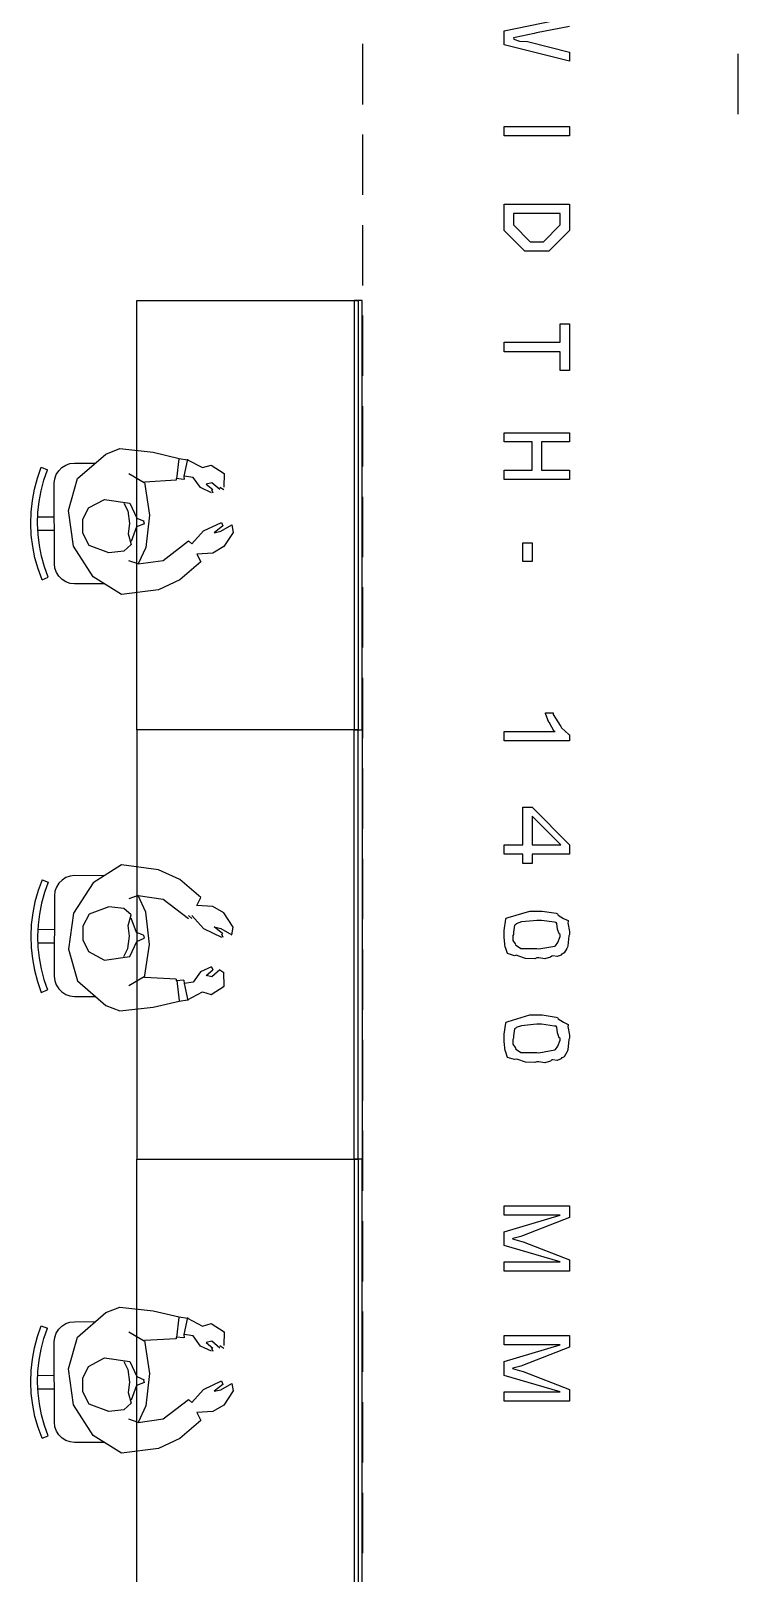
# Model space of a CAD drawing. Extents: x 0 to 23.4, y 0 to 16.5.
# Drawn here: x 4.018 to 4.711, y 9.321 to 10.83 of the extents above; entities that cross this region are included whole.
import ezdxf

# ---------------------------------------------------------------- set-up
doc = ezdxf.new("R2010")
doc.units = 0
doc.layers.get('0').update_dxf_attribs({"linetype": 'CONTINUOUS'})

msp = doc.modelspace()

# ---------------------------------------------------------------- linework, layer by layer
at = {"color": 0}
for points in [[(4.54551, 10.8346), (4.51318, 10.8281), (4.51074, 10.8276), (4.49224, 10.8237), (4.49061, 10.8233), (4.491, 10.8222), (4.49664, 10.8202), (4.50424, 10.8198), (4.50558, 10.8194), (4.54551, 10.8095), (4.54551, 10.8006), (4.4815, 10.8164), (4.4815, 10.8301), (4.53076, 10.8403)], [(4.34315, 10.7583), (4.34315, 10.8174)], [(4.71056, 10.7486), (4.71056, 10.8076)], [(4.34315, 10.6698), (4.34315, 10.7288)], [(4.34315, 10.5812), (4.34315, 10.6402)], [(4.12207, 10.1465), (4.12207, 10.5664)], [(4.12207, 10.5664), (4.3386, 10.5664)], [(4.3386, 10.5664), (4.3386, 10.1465)], [(4.34315, 10.4926), (4.34315, 10.5517)], [(4.34315, 10.404), (4.34315, 10.4631)], [(4.06386, 10.3923), (4.09174, 10.4162)], [(4.09174, 10.4162), (4.10542, 10.4215)], [(4.10542, 10.4215), (4.13807, 10.4179)], [(4.13807, 10.4179), (4.16331, 10.412)], [(4.16108, 10.3918), (4.16342, 10.4115)], [(4.16331, 10.412), (4.17156, 10.4107)], [(4.1684, 10.3946), (4.17199, 10.4113)], [(4.17156, 10.4107), (4.18608, 10.4029)], [(4.02919, 10.2932), (4.02533, 10.3038), (4.02225, 10.3147), (4.02007, 10.3257), (4.01867, 10.3369), (4.01818, 10.3482), (4.01856, 10.3595), (4.01975, 10.3707), (4.02181, 10.3818), (4.02468, 10.3927), (4.02843, 10.4034)], [(4.03526, 10.2957), (4.03157, 10.3058), (4.02865, 10.3162), (4.02653, 10.3268), (4.02522, 10.3375), (4.02474, 10.3482), (4.02507, 10.359), (4.02621, 10.3697), (4.02821, 10.3803), (4.03097, 10.3907), (4.0345, 10.4009)], [(4.02843, 10.4034), (4.0345, 10.4009)], [(4.04118, 10.3876), (4.04167, 10.3919), (4.04313, 10.3961), (4.04546, 10.3998), (4.04856, 10.403), (4.05231, 10.4053), (4.05643, 10.4068), (4.06082, 10.4073)], [(4.06082, 10.4073), (4.08143, 10.4073)], [(4.12901, 10.3882), (4.11421, 10.3969)], [(4.18608, 10.4029), (4.19456, 10.4054)], [(4.19456, 10.4054), (4.20757, 10.3972)], [(4.20757, 10.3972), (4.20697, 10.3838)], [(4.04135, 10.3088), (4.04118, 10.3876)], [(4.05512, 10.361), (4.06386, 10.3923)], [(4.16032, 10.3906), (4.12939, 10.3888)], [(4.12939, 10.3888), (4.13422, 10.3564)], [(4.16032, 10.3923), (4.16043, 10.3906)], [(4.16808, 10.3913), (4.16043, 10.3923)], [(4.16808, 10.3946), (4.1684, 10.3913)], [(4.17714, 10.3934), (4.1684, 10.3946)], [(4.18425, 10.3834), (4.17714, 10.3934)], [(4.19493, 10.3784), (4.18425, 10.3834)], [(4.19536, 10.3881), (4.18983, 10.3868)], [(4.18983, 10.3868), (4.1964, 10.3814)], [(4.19493, 10.3814), (4.1964, 10.3784)], [(4.20329, 10.3814), (4.19536, 10.3881)], [(4.20329, 10.3838), (4.20697, 10.3814)], [(4.07476, 10.3635), (4.09028, 10.3718)], [(4.09028, 10.3718), (4.11513, 10.3682)], [(4.10915, 10.3682), (4.11317, 10.3606)], [(4.11513, 10.3682), (4.1219, 10.3536)], [(4.34321, 10.3154), (4.34321, 10.3745)], [(4.02474, 10.3548), (4.04124, 10.3548)], [(4.06, 10.326), (4.05512, 10.361)], [(4.06912, 10.3521), (4.07476, 10.3635)], [(4.06917, 10.3387), (4.06912, 10.3521)], [(4.11317, 10.3606), (4.1149, 10.3482)], [(4.1219, 10.3536), (4.12896, 10.3504)], [(4.12858, 10.3504), (4.12896, 10.3475)], [(4.13422, 10.3564), (4.13086, 10.3249)], [(4.02474, 10.3416), (4.04129, 10.3417)], [(4.07536, 10.3267), (4.06917, 10.3387)], [(4.1149, 10.3482), (4.11361, 10.338)], [(4.11361, 10.338), (4.11626, 10.3276)], [(4.12153, 10.3449), (4.11643, 10.3306)], [(4.12858, 10.3475), (4.12153, 10.3449)], [(4.17572, 10.3283), (4.18712, 10.341)], [(4.18712, 10.341), (4.20486, 10.3493)], [(4.20617, 10.346), (4.1976, 10.3392)], [(4.1976, 10.3392), (4.20415, 10.3407)], [(4.20415, 10.3407), (4.21496, 10.3469)], [(4.20486, 10.3493), (4.20617, 10.346)], [(4.21615, 10.3395), (4.20719, 10.3256)], [(4.21496, 10.3469), (4.21615, 10.3395)], [(4.0791, 10.2961), (4.06, 10.326)], [(4.09451, 10.3196), (4.07536, 10.3267)], [(4.10906, 10.3211), (4.09451, 10.3196)], [(4.11626, 10.3276), (4.10906, 10.3211)], [(4.13086, 10.3249), (4.12321, 10.3087)], [(4.14757, 10.3122), (4.17242, 10.3313)], [(4.17242, 10.3313), (4.17572, 10.3283)], [(4.20719, 10.3256), (4.1964, 10.3193)], [(4.06108, 10.2892), (4.05669, 10.2897), (4.05251, 10.2911), (4.04878, 10.2935), (4.04568, 10.2966), (4.04329, 10.3003), (4.04183, 10.3045), (4.04135, 10.3088)], [(4.12321, 10.3087), (4.11399, 10.3118)], [(4.12321, 10.3087), (4.14757, 10.3122)], [(4.18457, 10.3107), (4.16407, 10.293)], [(4.1964, 10.3193), (4.18072, 10.3183)], [(4.18072, 10.3183), (4.18457, 10.3107)], [(4.02919, 10.2932), (4.03526, 10.2957)], [(4.10704, 10.2787), (4.0791, 10.2961)], [(4.16407, 10.293), (4.14324, 10.2834)], [(4.09006, 10.2892), (4.06108, 10.2892)], [(4.14324, 10.2834), (4.10704, 10.2787)], [(4.34321, 10.2268), (4.34321, 10.2859)], [(4.34321, 10.1382), (4.34321, 10.1973)], [(4.3386, 10.1465), (4.12207, 10.1465)], [(4.12207, 10.1465), (4.12207, 9.72657)], [(4.3386, 10.1465), (4.12207, 10.1465)], [(4.33464, 10.1465), (4.3386, 10.1465)], [(4.33464, 10.1465), (4.3386, 10.1465)], [(4.3386, 9.72657), (4.3386, 10.1465)], [(4.34321, 10.0497), (4.34321, 10.1087)], [(4.34321, 9.9611), (4.34321, 10.0202)], [(4.06108, 10.0038), (4.05669, 10.0033), (4.05251, 10.0018), (4.04878, 9.99946), (4.04568, 9.99636), (4.04329, 9.99262), (4.04183, 9.9885), (4.04135, 9.9841)], [(4.09006, 10.0037), (4.06108, 10.0038)], [(4.10704, 10.0143), (4.0791, 9.99685)], [(4.14324, 10.0096), (4.10704, 10.0143)], [(4.16407, 9.99994), (4.14324, 10.0096)], [(4.02919, 9.99972), (4.02533, 9.98915), (4.02225, 9.97831), (4.02007, 9.96724), (4.01867, 9.956), (4.01818, 9.94472), (4.01856, 9.93343), (4.01975, 9.92225), (4.02181, 9.91114), (4.02468, 9.90022), (4.02843, 9.8896)], [(4.03526, 9.99729), (4.03157, 9.98714), (4.02865, 9.97678), (4.02653, 9.96619), (4.02522, 9.95551), (4.02474, 9.94472), (4.02507, 9.93392), (4.02621, 9.92324), (4.02821, 9.91265), (4.03097, 9.90224), (4.0345, 9.89204)], [(4.02919, 9.99972), (4.03526, 9.99729)], [(4.0791, 9.99685), (4.06, 9.9669)], [(4.18457, 9.98226), (4.16407, 9.99994)], [(4.04135, 9.9841), (4.04118, 9.90539)], [(4.09451, 9.97342), (4.07536, 9.96619)], [(4.10906, 9.97179), (4.09451, 9.97342)], [(4.12321, 9.98426), (4.11399, 9.98112)], [(4.12321, 9.98426), (4.14757, 9.98068)], [(4.13086, 9.9681), (4.12321, 9.98426)], [(4.14757, 9.98068), (4.17242, 9.96169)], [(4.18072, 9.97467), (4.18457, 9.98226)], [(4.1964, 9.97368), (4.18072, 9.97467)], [(4.20719, 9.96728), (4.1964, 9.97368)], [(4.06, 9.9669), (4.05512, 9.93192)], [(4.07536, 9.96619), (4.06917, 9.95432)], [(4.11626, 9.96533), (4.10906, 9.97179)], [(4.11361, 9.95492), (4.11626, 9.96533)], [(4.12153, 9.94808), (4.11643, 9.96229)], [(4.13422, 9.93653), (4.13086, 9.9681)], [(4.17242, 9.96463), (4.17572, 9.96169)], [(4.17572, 9.96463), (4.18712, 9.95193)], [(4.21615, 9.9535), (4.20719, 9.96728)], [(4.02474, 9.95128), (4.04129, 9.95122)], [(4.06917, 9.95432), (4.06912, 9.94086)], [(4.11317, 9.93235), (4.1149, 9.94467)], [(4.1149, 9.94467), (4.11361, 9.95492)], [(4.12858, 9.94542), (4.12153, 9.94808)], [(4.12858, 9.94542), (4.12896, 9.94254)], [(4.18712, 9.95193), (4.20486, 9.94358)], [(4.1976, 9.95372), (4.20415, 9.95221)], [(4.20617, 9.947), (4.1976, 9.95372)], [(4.20415, 9.95221), (4.21496, 9.94601)], [(4.20486, 9.947), (4.20617, 9.94358)], [(4.21496, 9.94601), (4.21615, 9.9535)], [(4.02474, 9.93815), (4.04124, 9.9381)], [(4.05512, 9.93192), (4.06386, 9.90072)], [(4.06912, 9.94086), (4.07476, 9.92947)], [(4.07476, 9.92947), (4.09028, 9.92117)], [(4.10915, 9.92481), (4.11317, 9.93235)], [(4.11513, 9.92469), (4.1219, 9.93935)], [(4.1219, 9.93935), (4.12896, 9.94254)], [(4.12939, 9.90414), (4.13422, 9.93653)], [(4.34321, 9.8725), (4.34321, 9.93158)], [(4.09028, 9.92117), (4.11513, 9.92469)], [(4.19493, 9.91456), (4.18425, 9.90956)], [(4.19493, 9.91456), (4.1964, 9.91151)], [(4.04118, 9.90539), (4.04167, 9.90099), (4.04313, 9.89681), (4.04546, 9.89307), (4.04856, 9.88997), (4.05231, 9.88764), (4.05643, 9.88618), (4.06082, 9.88564)], [(4.06386, 9.90072), (4.09174, 9.87674)], [(4.12901, 9.90478), (4.11421, 9.89606)], [(4.16032, 9.90235), (4.12939, 9.90414)], [(4.16032, 9.90235), (4.16043, 9.90072)], [(4.16808, 9.90158), (4.16043, 9.90072)], [(4.16108, 9.9011), (4.16342, 9.88146)], [(4.16808, 9.90158), (4.1684, 9.89833)], [(4.17714, 9.89953), (4.1684, 9.89833)], [(4.1684, 9.89833), (4.17199, 9.88162)], [(4.18425, 9.90956), (4.17714, 9.89953)], [(4.18983, 9.90614), (4.1964, 9.91151)], [(4.19536, 9.90489), (4.18983, 9.90614)], [(4.20329, 9.91157), (4.19536, 9.90489)], [(4.20329, 9.91157), (4.20697, 9.90907)], [(4.20757, 9.89567), (4.20697, 9.90907)], [(4.02843, 9.8896), (4.0345, 9.89204)], [(4.06082, 9.88564), (4.08143, 9.88564)], [(4.17156, 9.88222), (4.18608, 9.89003)], [(4.18608, 9.89003), (4.19456, 9.88753)], [(4.19456, 9.88753), (4.20757, 9.89567)], [(4.09174, 9.87674), (4.10542, 9.87147)], [(4.10542, 9.87147), (4.13807, 9.87506)], [(4.13807, 9.87506), (4.16331, 9.88092)], [(4.16331, 9.88092), (4.17156, 9.88222)], [(4.34321, 9.78396), (4.34321, 9.84299)], [(4.34326, 9.69536), (4.34321, 9.75444)], [(4.12207, 9.30664), (4.12207, 9.72657)], [(4.12207, 9.72657), (4.3386, 9.72657)], [(4.12207, 9.72657), (4.3386, 9.72657)], [(4.3386, 9.72657), (4.3386, 9.30664)], [(4.34326, 9.60682), (4.34326, 9.66585)], [(4.09174, 9.57633), (4.10542, 9.58165)], [(4.10542, 9.58165), (4.13807, 9.57801)], [(4.04118, 9.54775), (4.04167, 9.55208), (4.04313, 9.55626), (4.04546, 9.56), (4.04856, 9.5631), (4.05231, 9.56549), (4.05643, 9.56694), (4.06082, 9.56743)], [(4.06082, 9.56743), (4.08143, 9.56749)], [(4.06386, 9.5524), (4.09174, 9.57633)], [(4.13807, 9.57801), (4.16331, 9.57215)], [(4.16108, 9.55197), (4.16342, 9.57167)], [(4.16331, 9.57215), (4.17156, 9.57086)], [(4.1684, 9.55474), (4.17199, 9.5715)], [(4.17156, 9.57086), (4.18608, 9.5631)], [(4.34326, 9.51824), (4.34326, 9.57726)], [(4.02919, 9.45335), (4.02533, 9.46392), (4.02225, 9.47483), (4.02007, 9.48589), (4.01867, 9.49707), (4.01818, 9.50836), (4.01856, 9.51964), (4.01975, 9.53088), (4.02181, 9.54194), (4.02468, 9.55285), (4.02843, 9.56353)], [(4.03526, 9.45583), (4.03157, 9.46593), (4.02865, 9.47635), (4.02653, 9.48693), (4.02522, 9.49761), (4.02474, 9.50836), (4.02507, 9.51915), (4.02621, 9.52983), (4.02821, 9.54047), (4.03097, 9.55089), (4.0345, 9.56104)], [(4.02843, 9.56353), (4.0345, 9.56104)], [(4.05512, 9.52115), (4.06386, 9.5524)], [(4.12901, 9.54829), (4.11421, 9.55701)], [(4.16032, 9.55072), (4.12939, 9.54893)], [(4.16032, 9.55236), (4.16043, 9.55072)], [(4.16808, 9.55149), (4.16043, 9.55236)], [(4.16808, 9.55474), (4.1684, 9.55149)], [(4.17714, 9.5536), (4.1684, 9.55474)], [(4.18425, 9.54351), (4.17714, 9.5536)], [(4.18608, 9.5631), (4.19456, 9.56554)], [(4.19456, 9.56554), (4.20757, 9.5574)], [(4.20757, 9.5574), (4.20697, 9.544)], [(4.04135, 9.46897), (4.04118, 9.54775)], [(4.12939, 9.54893), (4.13422, 9.5166)], [(4.19493, 9.53857), (4.18425, 9.54351)], [(4.19536, 9.54824), (4.18983, 9.54693)], [(4.18983, 9.54693), (4.1964, 9.54156)], [(4.19493, 9.54156), (4.1964, 9.53857)], [(4.20329, 9.54156), (4.19536, 9.54824)], [(4.20329, 9.544), (4.20697, 9.54156)], [(4.06, 9.48617), (4.05512, 9.52115)], [(4.06912, 9.51221), (4.07476, 9.52365)], [(4.07476, 9.52365), (4.09028, 9.53196)], [(4.09028, 9.53196), (4.11513, 9.52838)], [(4.10915, 9.52832), (4.11317, 9.52072)], [(4.11317, 9.52072), (4.1149, 9.50842)], [(4.11513, 9.52838), (4.1219, 9.51372)], [(4.02474, 9.51492), (4.04124, 9.51497)], [(4.06917, 9.49881), (4.06912, 9.51221)], [(4.1149, 9.50842), (4.11361, 9.49815)], [(4.12858, 9.50771), (4.12153, 9.50499)], [(4.1219, 9.51372), (4.12896, 9.51053)], [(4.12858, 9.51053), (4.12896, 9.50771)], [(4.13422, 9.5166), (4.13086, 9.48503)], [(4.18712, 9.50119), (4.20486, 9.5095)], [(4.20617, 9.50608), (4.1976, 9.49935)], [(4.20415, 9.50087), (4.21496, 9.50706)], [(4.20486, 9.5095), (4.20617, 9.50608)], [(4.21496, 9.50706), (4.21615, 9.49963)], [(4.02474, 9.50179), (4.04129, 9.50185)], [(4.07536, 9.48687), (4.06917, 9.49881)], [(4.11361, 9.49815), (4.11626, 9.48774)], [(4.12153, 9.50499), (4.11643, 9.49078)], [(4.14757, 9.47239), (4.17242, 9.49143)], [(4.17242, 9.49143), (4.17572, 9.48844)], [(4.17572, 9.48844), (4.18712, 9.50119)], [(4.1976, 9.49935), (4.20415, 9.50087)], [(4.21615, 9.49963), (4.20719, 9.48579)], [(4.0791, 9.45622), (4.06, 9.48617)], [(4.09451, 9.47971), (4.07536, 9.48687)], [(4.10906, 9.48128), (4.09451, 9.47971)], [(4.11626, 9.48774), (4.10906, 9.48128)], [(4.13086, 9.48503), (4.12321, 9.46881)], [(4.1964, 9.47944), (4.18072, 9.47846)], [(4.18072, 9.47846), (4.18457, 9.47086)], [(4.20719, 9.48579), (4.1964, 9.47944)], [(4.34326, 9.42964), (4.34326, 9.48872)], [(4.06108, 9.44933), (4.05669, 9.44982), (4.05251, 9.45128), (4.04878, 9.45361), (4.04568, 9.45671), (4.04329, 9.46044), (4.04183, 9.46463), (4.04135, 9.46897)], [(4.12321, 9.46881), (4.11399, 9.47194)], [(4.12321, 9.46881), (4.14757, 9.47239)], [(4.18457, 9.47086), (4.16407, 9.45318)], [(4.02919, 9.45335), (4.03526, 9.45583)], [(4.09006, 9.44937), (4.06108, 9.44933)], [(4.10704, 9.43881), (4.0791, 9.45622)], [(4.16407, 9.45318), (4.14324, 9.44353)], [(4.14324, 9.44353), (4.10704, 9.43881)], [(4.34326, 9.3411), (4.34326, 9.40013)]]:
    msp.add_lwpolyline(points, dxfattribs=at)
for points in [[(4.4815, 10.7365), (4.54551, 10.7365), (4.54551, 10.7274), (4.4815, 10.7274), (4.4815, 10.7365)], [(4.4815, 10.6605), (4.54551, 10.6605), (4.54551, 10.6414), (4.54551, 10.6349), (4.52533, 10.6147), (4.51383, 10.6147), (4.50168, 10.6147), (4.4815, 10.6349), (4.4815, 10.6405), (4.4815, 10.6605)], [(4.49061, 10.6514), (4.49061, 10.6409), (4.49061, 10.6403), (4.50711, 10.6238), (4.51406, 10.6238), (4.51992, 10.6238), (4.5364, 10.6403), (4.5364, 10.6409), (4.5364, 10.6514), (4.49061, 10.6514)], [(4.33464, 10.5664), (4.33464, 10.1465), (4.3425, 10.1465), (4.3425, 10.5664), (4.33464, 10.5664)], [(4.4815, 10.5255), (4.5364, 10.5255), (4.5364, 10.5437), (4.54551, 10.5437), (4.54551, 10.4979), (4.5364, 10.4979), (4.5364, 10.5162), (4.4815, 10.5162), (4.4815, 10.5255)], [(4.4815, 10.4371), (4.54551, 10.4371), (4.54551, 10.428), (4.51818, 10.428), (4.51818, 10.4004), (4.54551, 10.4004), (4.54551, 10.3913), (4.4815, 10.3913), (4.4815, 10.4004), (4.50906, 10.4004), (4.50906, 10.428), (4.4815, 10.428), (4.4815, 10.4371)], [(4.49972, 10.3294), (4.50906, 10.3294), (4.50906, 10.3112), (4.49972, 10.3112), (4.49972, 10.3294)], [(4.4815, 10.1356), (4.4815, 10.1447), (4.53142, 10.1447), (4.53022, 10.1453), (4.52621, 10.1527), (4.52576, 10.1536), (4.52512, 10.1537), (4.52208, 10.1624), (4.52186, 10.1631), (4.52946, 10.1631), (4.52946, 10.1615), (4.53629, 10.1507), (4.53706, 10.1497), (4.53776, 10.1483), (4.54482, 10.1419), (4.54551, 10.1414), (4.54551, 10.1356), (4.4815, 10.1356)], [(4.33464, 9.72657), (4.33464, 10.1465), (4.3425, 10.1465), (4.3425, 9.72657), (4.33464, 9.72657)], [(4.4815, 10.034), (4.49972, 10.034), (4.49972, 10.0706), (4.50906, 10.0706), (4.54551, 10.034), (4.54551, 10.0248), (4.50906, 10.0248), (4.50906, 10.0157), (4.49972, 10.0157), (4.49972, 10.0248), (4.4815, 10.0248), (4.4815, 10.034)], [(4.50906, 10.034), (4.53706, 10.034), (4.50906, 10.062), (4.50906, 10.034)], [(4.51361, 9.96907), (4.51867, 9.96907), (4.53228, 9.9669), (4.53381, 9.96647), (4.5344, 9.96511), (4.53961, 9.96192), (4.544, 9.95975), (4.54422, 9.95888), (4.54383, 9.95774), (4.54551, 9.94917), (4.54551, 9.94629), (4.54482, 9.94493), (4.54389, 9.935), (4.54357, 9.93392), (4.54275, 9.93251), (4.54031, 9.92817), (4.53836, 9.92708), (4.53771, 9.92697), (4.53717, 9.92611), (4.53326, 9.92464), (4.52908, 9.92529), (4.52815, 9.92503), (4.52686, 9.92389), (4.52115, 9.92231), (4.51546, 9.92329), (4.51361, 9.92329), (4.51139, 9.92247), (4.50244, 9.92275), (4.49496, 9.92546), (4.49343, 9.92589), (4.49149, 9.92546), (4.48469, 9.92746), (4.48301, 9.93261), (4.48281, 9.93349), (4.48247, 9.93381), (4.4815, 9.94319), (4.4815, 9.94629), (4.4815, 9.95025), (4.48313, 9.96115), (4.48346, 9.96213), (4.48535, 9.96272), (4.50651, 9.96907), (4.51361, 9.96907)], [(4.51361, 9.95996), (4.51014, 9.95958), (4.49858, 9.95844), (4.49317, 9.95671), (4.49278, 9.95606), (4.49149, 9.95535), (4.49061, 9.94857), (4.49061, 9.94629), (4.4899, 9.9451), (4.48996, 9.94032), (4.4924, 9.93718), (4.49278, 9.93653), (4.49257, 9.93604), (4.49772, 9.93235), (4.5096, 9.9324), (4.51361, 9.9324), (4.51557, 9.93201), (4.53108, 9.93479), (4.53185, 9.93522), (4.53185, 9.93522), (4.53413, 9.93847), (4.5364, 9.94433), (4.5364, 9.94629), (4.53532, 9.94683), (4.53375, 9.95156), (4.53315, 9.95703), (4.5325, 9.95801), (4.53082, 9.95811), (4.5179, 9.95996), (4.51361, 9.95996)], [(4.51361, 9.86751), (4.51867, 9.86751), (4.53228, 9.86535), (4.53381, 9.8649), (4.5344, 9.86356), (4.53961, 9.86035), (4.544, 9.85818), (4.54422, 9.85732), (4.54383, 9.85618), (4.54551, 9.8476), (4.54551, 9.84472), (4.54482, 9.84338), (4.54389, 9.83344), (4.54357, 9.83236), (4.54275, 9.83094), (4.54031, 9.82661), (4.53836, 9.82553), (4.53771, 9.82542), (4.53717, 9.82454), (4.53326, 9.82308), (4.52908, 9.82374), (4.52815, 9.82346), (4.52686, 9.82232), (4.52115, 9.82075), (4.51546, 9.82172), (4.51361, 9.82172), (4.51139, 9.8209), (4.50244, 9.82118), (4.49496, 9.82389), (4.49343, 9.82433), (4.49149, 9.82389), (4.48469, 9.8259), (4.48301, 9.83106), (4.48281, 9.83192), (4.48247, 9.83225), (4.4815, 9.84164), (4.4815, 9.84472), (4.4815, 9.84868), (4.48313, 9.8596), (4.48346, 9.86057), (4.48535, 9.86117), (4.50651, 9.86751), (4.51361, 9.86751)], [(4.51361, 9.8584), (4.51014, 9.85801), (4.49858, 9.85688), (4.49317, 9.85514), (4.49278, 9.85449), (4.49149, 9.85379), (4.49061, 9.847), (4.49061, 9.84472), (4.4899, 9.84353), (4.48996, 9.83876), (4.4924, 9.83561), (4.49278, 9.83496), (4.49257, 9.83447), (4.49772, 9.83078), (4.5096, 9.83083), (4.51361, 9.83083), (4.51557, 9.83046), (4.53108, 9.83322), (4.53185, 9.83365), (4.53185, 9.83365), (4.53413, 9.83692), (4.5364, 9.84278), (4.5364, 9.84472), (4.53532, 9.84526), (4.53375, 9.84999), (4.53315, 9.85547), (4.5325, 9.85644), (4.53082, 9.85656), (4.5179, 9.8584), (4.51361, 9.8584)], [(4.33464, 9.72657), (4.33464, 9.30664), (4.3425, 9.30664), (4.3425, 9.72657), (4.33464, 9.72657)], [(4.4815, 9.68072), (4.54551, 9.68072), (4.54551, 9.66943), (4.49929, 9.65142), (4.49783, 9.65082), (4.49001, 9.64876), (4.48953, 9.6486), (4.48953, 9.6486), (4.49875, 9.64594), (4.49994, 9.64556), (4.54551, 9.62799), (4.54551, 9.61669), (4.4815, 9.61669), (4.4815, 9.62582), (4.5364, 9.62582), (4.4815, 9.64188), (4.4815, 9.65533), (4.5364, 9.6716), (4.4815, 9.6716), (4.4815, 9.68072)], [(4.4815, 9.55376), (4.54551, 9.55376), (4.54551, 9.54249), (4.49929, 9.52447), (4.49783, 9.52387), (4.49001, 9.52181), (4.48953, 9.52165), (4.48953, 9.52165), (4.49875, 9.51899), (4.49994, 9.51861), (4.54551, 9.50103), (4.54551, 9.48975), (4.4815, 9.48975), (4.4815, 9.49886), (4.5364, 9.49886), (4.4815, 9.51492), (4.4815, 9.52838), (4.5364, 9.54465), (4.4815, 9.54465), (4.4815, 9.55376)]]:
    msp.add_lwpolyline(points, close=True, dxfattribs=at)

doc.saveas('drawing.dxf')
